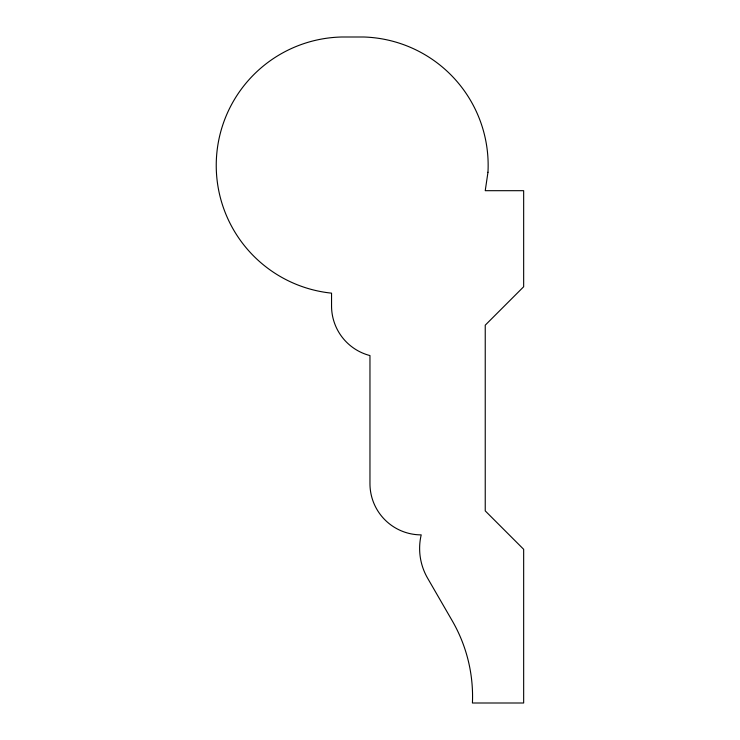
<?xml version="1.0" encoding="UTF-8"?>
<svg xmlns="http://www.w3.org/2000/svg" width="740" height="740" viewBox="0 0 740 740"><rect width="100%" height="100%" fill="white"/><g stroke="black" fill="none" stroke-linecap="round" stroke-linejoin="round"><path stroke-width="1.11" d="M487.965 172.263L485.237 190.689L523.661 190.689L523.661 286.75L485.237 325.175L485.237 510.887L523.661 549.311L523.661 703L472.425 703A151.293 151.293 0 0 0 452.251 620.814L427.6 578.171A59.394 59.394 0 0 1 421.199 534.872A51.227 51.227 0 0 1 369.963 483.646L369.963 355.57A51.227 51.227 0 0 1 331.548 305.962L331.548 293.151A128.427 128.427 0 0 1 216.339 160.312A128.427 128.427 0 0 1 341.686 37L363.812 37A128.399 128.399 0 0 1 487.965 172.263"/></g></svg>
